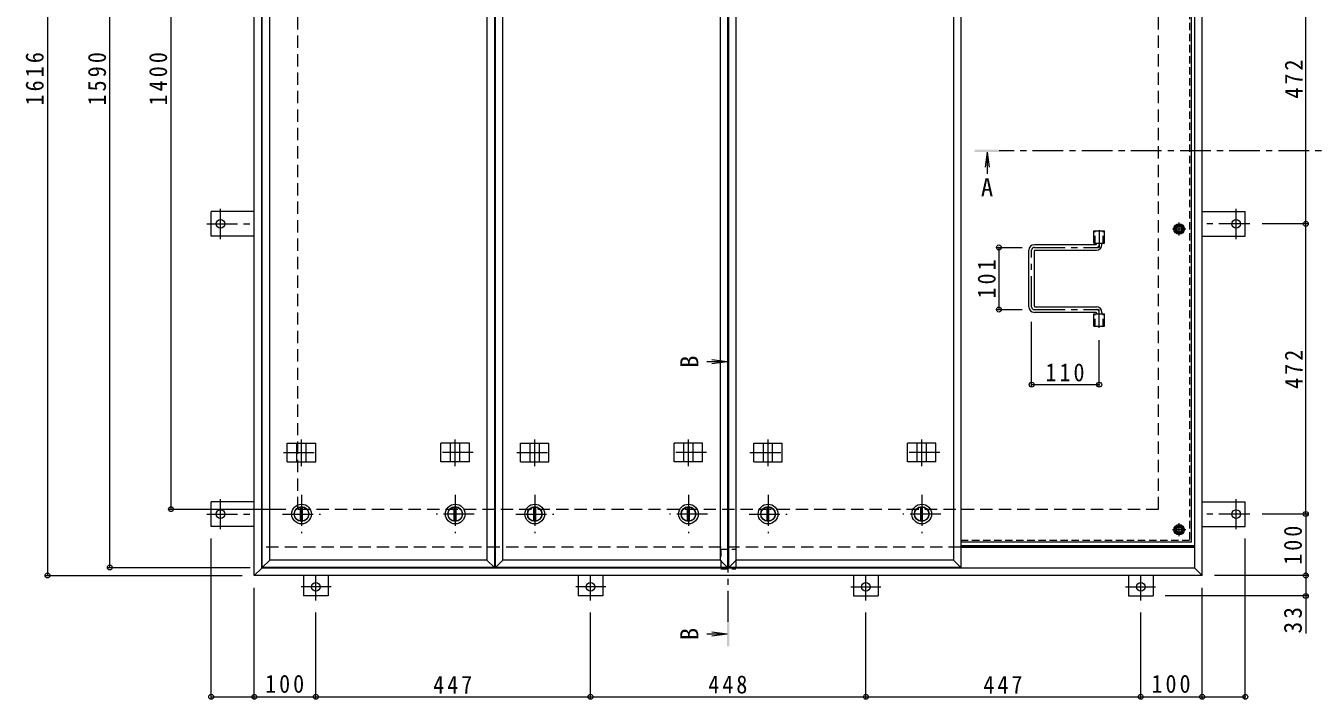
# Model space of a CAD drawing. Units: millimetres at full size, sheet at 1:10. Extents: x -2620 to 2706, y -1962 to 1715.
# Drawn here: x -2601 to -506, y -476 to 619 of the extents above; entities that cross this region are included whole.
import ezdxf
from ezdxf.enums import TextEntityAlignment as Align

# ---------------------------------------------------------------- set-up
doc = ezdxf.new("R2010")
doc.units = ezdxf.units.MM
doc.header["$LTSCALE"] = 10
doc.header["$PDMODE"] = 32
doc.header["$PDSIZE"] = 8
for name, pattern in [('CHAIN1', [8, 5, -1, 1, -1]), ('DASHED1', [1.8, 1.2, -0.6]), ('DASHED2', [3, 2, -1])]:
    doc.linetypes.add(name, pattern=pattern)
for name, color, linetype, lineweight in [('0-1_躯体', 2, 'Continuous', 9), ('0-2_仕上', 3, 'Continuous', 9), ('0-3_建具', 4, 'Continuous', 9), ('0-5_寸法', 2, 'DASHED1', 9), ('0-6_ハッチ', 6, 'Continuous', 9), ('0-7', 5, 'Continuous', 5), ('0-A', 3, 'CHAIN1', 9), ('0-B', 2, 'Continuous', 9), ('0-C', 2, 'Continuous', 9), ('0-E', 3, 'Continuous', 9), ('0-F', 7, 'Continuous', 9)]:
    doc.layers.add(name, color=color, linetype=linetype, lineweight=lineweight)
doc.styles.add('ＭＳ ゴシック', font='')
doc.styles.get('ＭＳ ゴシック').set_extended_font_data('MS Gothic')

msp = doc.modelspace()

# ---------------------------------------------------------------- linework, layer by layer
at = {"layer": '0-1_躯体', "linetype": 'DASHED2'}
for p, q in [((-2158.08, -166.56), (-2158.08, 1233.44)), ((-758.08, -166.56), (-758.08, 1233.44)), ((-2158.08, -166.56), (-758.08, -166.56)), ((-1079.58, -228.56), (-2217.08, -228.56))]:
    msp.add_line(p, q, dxfattribs=at)
at = {"layer": '0-1_躯体'}
msp.add_line((-699.08, -228.56), (-1079.58, -228.56), dxfattribs=at)
at = {"layer": '0-2_仕上'}
for p, q in [((-2216.08, -261.56), (-2216.08, 1328.44)), ((-1838.58, 1328.44), (-1838.58, -261.56)), ((-1836.58, -261.56), (-1836.58, 1328.44)), ((-1459.08, 1328.44), (-1459.08, -261.56)), ((-1457.08, -261.56), (-1457.08, 1328.44)), ((-1079.58, 1328.44), (-1079.58, -261.56)), ((-2204.08, -249.56), (-2204.08, 1316.44)), ((-1850.58, 1316.44), (-1850.58, -249.56)), ((-1824.58, -249.56), (-1824.58, 1316.44)), ((-1471.08, 1316.44), (-1471.08, -249.56)), ((-1445.08, -249.56), (-1445.08, 1316.44)), ((-1091.58, 1316.44), (-1091.58, -249.56)), ((-863.23, 265.94), (-863.23, 285.94)), ((-863.23, 285.94), (-845.93, 285.94)), ((-845.93, 265.94), (-845.93, 285.94)), ((-863.23, 265.94), (-845.93, 265.94)), ((-845.93, 130.94), (-845.93, 150.94)), ((-863.23, 130.94), (-845.93, 130.94)), ((-2216.08, -261.56), (-2204.08, -249.56)), ((-1850.58, -249.56), (-2204.08, -249.56)), ((-1838.58, -261.56), (-1850.58, -249.56)), ((-1836.58, -261.56), (-1824.58, -249.56)), ((-1471.08, -249.56), (-1824.58, -249.56)), ((-1459.08, -261.56), (-1471.08, -249.56)), ((-1457.08, -261.56), (-1445.08, -249.56)), ((-1091.58, -249.56), (-1445.08, -249.56)), ((-1079.58, -261.56), (-1091.58, -249.56)), ((-1838.58, -261.56), (-2216.08, -261.56)), ((-1459.08, -261.56), (-1836.58, -261.56)), ((-1079.58, -261.56), (-1457.08, -261.56))]:
    msp.add_line(p, q, dxfattribs=at)
at = {"layer": '0-2_仕上', "color": 4}
for p, q in [((-1037.08, 414.02), (-1040.34, 389.24)), ((-1037.08, 414.02), (-1037.08, 378.42)), ((-1037.08, 414.02), (-1033.82, 389.24)), ((-1460.08, 73.2), (-1492.85, 73.2)), ((-1460.08, 73.2), (-1484.87, 76.46)), ((-1460.08, 73.2), (-1484.87, 69.94)), ((-1460.08, -369.66), (-1492.85, -369.66)), ((-1460.08, -369.66), (-1484.87, -366.4)), ((-1460.08, -369.66), (-1484.87, -372.92))]:
    msp.add_line(p, q, dxfattribs=at)
at = {"layer": '0-2_仕上', "color": 4, "linetype": 'CHAIN1'}
for p, q in [((-433.02, 416.02), (-1017.08, 416.02)), ((-1458.08, -349.66), (-1458.08, 53.2))]:
    msp.add_line(p, q, dxfattribs=at)
at = {"layer": '0-2_仕上', "linetype": 'DASHED1'}
for p, q in [((-860.93, 265.94), (-860.93, 285.94)), ((-848.23, 265.94), (-848.23, 285.94)), ((-860.93, 130.94), (-860.93, 150.94)), ((-848.23, 130.94), (-848.23, 150.94))]:
    msp.add_line(p, q, dxfattribs=at)
at = {"layer": '0-2_仕上'}
msp.add_lwpolyline([(-863.23, 130.94), (-863.23, 150.94), (-845.93, 150.94)], dxfattribs=at)
at = {"layer": '0-2_仕上', "color": 4}
for points in [[(-1057.08, 414.02), (-1057.08, 418.02), (-1017.08, 414.02), (-1017.08, 418.02)], [(-1456.08, 93.2), (-1460.08, 93.2), (-1456.08, 53.2), (-1460.08, 53.2)], [(-1460.08, -389.66), (-1456.08, -389.66), (-1460.08, -349.66), (-1456.08, -349.66)]]:
    msp.add_solid(points, dxfattribs=at)
at = {"layer": '0-3_建具', "color": 2}
for p, q in [((-2229.08, -274.56), (-2229.08, 1341.44)), ((-687.08, -274.56), (-687.08, 1341.44)), ((-2217.08, -262.56), (-2217.08, 1329.44)), ((-699.08, -262.56), (-699.08, 1329.44)), ((-699.08, -228.56), (-1079.58, -228.56)), ((-2229.08, -274.56), (-2217.08, -262.56)), ((-699.08, -262.56), (-2217.08, -262.56)), ((-687.08, -274.56), (-699.08, -262.56)), ((-687.08, -274.56), (-2229.08, -274.56))]:
    msp.add_line(p, q, dxfattribs=at)
at = {"layer": '0-3_建具'}
for p, q in [((-2175.42, -59.56), (-2129.24, -59.56)), ((-2175.42, -89.56), (-2175.42, -59.56)), ((-2159.83, -89.56), (-2159.83, -59.56)), ((-2144.83, -89.56), (-2144.83, -59.56)), ((-2129.24, -89.56), (-2129.24, -59.56)), ((-1925.42, -89.56), (-1925.42, -59.56)), ((-1879.24, -59.56), (-1925.42, -59.56)), ((-1909.83, -89.56), (-1909.83, -59.56)), ((-1894.83, -89.56), (-1894.83, -59.56)), ((-1879.24, -89.56), (-1879.24, -59.56)), ((-1795.92, -59.56), (-1749.74, -59.56)), ((-1795.92, -89.56), (-1795.92, -59.56)), ((-1780.33, -89.56), (-1780.33, -59.56)), ((-1765.33, -89.56), (-1765.33, -59.56)), ((-1749.74, -89.56), (-1749.74, -59.56)), ((-1545.92, -89.56), (-1545.92, -59.56)), ((-1499.74, -59.56), (-1545.92, -59.56)), ((-1530.33, -89.56), (-1530.33, -59.56)), ((-1515.33, -89.56), (-1515.33, -59.56)), ((-1499.74, -89.56), (-1499.74, -59.56)), ((-1416.42, -59.56), (-1370.24, -59.56)), ((-1416.42, -89.56), (-1416.42, -59.56)), ((-1400.83, -89.56), (-1400.83, -59.56)), ((-1385.83, -89.56), (-1385.83, -59.56)), ((-1370.24, -89.56), (-1370.24, -59.56)), ((-1166.42, -89.56), (-1166.42, -59.56)), ((-1120.24, -59.56), (-1166.42, -59.56)), ((-1150.83, -89.56), (-1150.83, -59.56)), ((-1135.83, -89.56), (-1135.83, -59.56)), ((-1120.24, -89.56), (-1120.24, -59.56)), ((-2175.42, -89.56), (-2129.24, -89.56)), ((-1879.24, -89.56), (-1925.42, -89.56)), ((-1795.92, -89.56), (-1749.74, -89.56)), ((-1499.74, -89.56), (-1545.92, -89.56)), ((-1416.42, -89.56), (-1370.24, -89.56)), ((-1120.24, -89.56), (-1166.42, -89.56))]:
    msp.add_line(p, q, dxfattribs=at)
at = {"layer": '0-3_建具', "linetype": 'CHAIN1'}
for p, q in [((-2152.33, -96.68), (-2152.33, -53.44)), ((-1902.33, -96.68), (-1902.33, -53.44)), ((-1772.83, -96.68), (-1772.83, -53.44)), ((-1522.83, -96.68), (-1522.83, -53.44)), ((-1393.33, -96.68), (-1393.33, -53.44)), ((-1143.33, -96.68), (-1143.33, -53.44)), ((-2181.74, -74.56), (-2122.92, -74.56)), ((-1872.92, -74.56), (-1931.74, -74.56)), ((-1802.24, -74.56), (-1743.42, -74.56)), ((-1493.42, -74.56), (-1552.24, -74.56)), ((-1422.74, -74.56), (-1363.92, -74.56)), ((-1113.92, -74.56), (-1172.74, -74.56))]:
    msp.add_line(p, q, dxfattribs=at)
at = {"layer": '0-5_寸法', "color": 7}
for points in [[(-1470.38, -231.76), (-1445.78, -231.76), (-1445.78, -263.76)], [(-1470.38, -231.76), (-1470.38, -263.76), (-1445.78, -263.76)]]:
    msp.add_lwpolyline(points, dxfattribs=at)
at = {"layer": '0-6_ハッチ', "linetype": 'CHAIN1'}
for p, q in [((-854.58, 287.32), (-854.58, 258.94)), ((-964.58, 162.45), (-964.58, 254.43)), ((-960.07, 258.94), (-854.58, 258.94)), ((-960.07, 157.94), (-854.58, 157.94)), ((-854.58, 128.05), (-854.58, 157.94))]:
    msp.add_line(p, q, dxfattribs=at)
at = {"layer": '0-6_ハッチ'}
for p, q in [((-969.08, 162.44), (-969.08, 254.44)), ((-860.08, 263.44), (-960.08, 263.44)), ((-960.08, 163.44), (-960.08, 253.44)), ((-959.08, 254.44), (-859.08, 254.44)), ((-859.08, 264.44), (-859.08, 265.94)), ((-850.08, 263.44), (-850.08, 265.94)), ((-860.08, 153.44), (-960.08, 153.44)), ((-959.08, 162.44), (-859.08, 162.44)), ((-859.08, 152.44), (-859.08, 150.94)), ((-850.08, 153.44), (-850.08, 150.94)), ((-1079.58, -225.56), (-699.08, -225.56)), ((-1079.58, -228.56), (-699.08, -228.56))]:
    msp.add_line(p, q, dxfattribs=at)
for centre, radius, start, end in [((-960.08, 254.44), 9, 90, 180), ((-959.08, 253.44), 1, 90, 180), ((-860.08, 264.44), 1, 270, 0), ((-859.08, 263.44), 9, 270, 0), ((-960.08, 162.44), 9, 180, 270), ((-959.08, 163.44), 1, 180, 270), ((-860.08, 152.44), 1, 0, 90), ((-859.08, 153.44), 9, 0, 90)]:
    msp.add_arc(centre, radius, start, end, dxfattribs=at)
at = {"layer": '0-6_ハッチ', "linetype": 'CHAIN1'}
for centre, radius, start, end in [((-960.07, 254.43), 4.51, 90, 180), ((-859.08, 263.44), 4.5, 270.29569, 0), ((-960.07, 162.45), 4.51, 180, 270), ((-859.08, 153.44), 4.5, 0, 89.70431)]:
    msp.add_arc(centre, radius, start, end, dxfattribs=at)
at = {"layer": '0-7'}
for centre, radius in [((-724.58, 288.94), 5), ((-724.58, 288.94), 4.19), ((-724.58, -200.06), 5), ((-724.58, -200.06), 4.19)]:
    msp.add_circle(centre, radius, dxfattribs=at)
at = {"layer": '0-A', "linetype": 'DASHED1'}
for p in [(-707.78, 732.19), (-1079.58, -216.86)]:
    msp.add_line(p, (-707.78, -216.86), dxfattribs=at)
at = {"layer": '0-A', "linetype": 'Continuous'}
for q in [(-704.58, 730.95), (-1079.58, -220.06)]:
    msp.add_line((-704.58, -220.06), q, dxfattribs=at)
at = {"layer": '0-A'}
for p, q in [((-724.58, 278.26), (-724.58, 299.62)), ((-713.9, 288.94), (-735.26, 288.94)), ((-713.9, -200.06), (-735.26, -200.06)), ((-724.58, -210.74), (-724.58, -189.38))]:
    msp.add_line(p, q, dxfattribs=at)
at = {"layer": '0-B'}
for p, q in [((-732.08, 288.94), (-728.33, 295.44)), ((-728.33, 295.44), (-720.83, 295.44)), ((-717.08, 288.94), (-720.83, 295.44)), ((-717.08, 288.94), (-720.83, 282.44)), ((-732.08, -200.06), (-728.33, -193.56)), ((-728.33, -193.56), (-720.83, -193.56)), ((-717.08, -200.06), (-720.83, -193.56)), ((-717.08, -200.06), (-720.83, -206.56))]:
    msp.add_line(p, q, dxfattribs=at)
for points in [[(-732.08, 288.94), (-728.33, 282.44), (-720.83, 282.44)], [(-732.08, -200.06), (-728.33, -206.56), (-720.83, -206.56)]]:
    msp.add_lwpolyline(points, dxfattribs=at)
for centre, radius in [((-724.58, 288.94), 8.5), ((-724.58, 288.94), 6.5), ((-724.58, -200.06), 8.5), ((-724.58, -200.06), 6.5)]:
    msp.add_circle(centre, radius, dxfattribs=at)
at = {"layer": '0-C', "linetype": 'CHAIN1'}
for p, q in [((-2152.33, -143.56), (-2152.33, -205.56)), ((-1902.33, -143.56), (-1902.33, -205.56)), ((-1772.83, -143.56), (-1772.83, -205.56)), ((-1522.83, -143.56), (-1522.83, -205.56)), ((-1393.33, -143.56), (-1393.33, -205.56)), ((-1143.33, -143.56), (-1143.33, -205.56)), ((-2183.33, -174.56), (-2121.33, -174.56)), ((-1871.33, -174.56), (-1933.33, -174.56)), ((-1803.83, -174.56), (-1741.83, -174.56)), ((-1491.83, -174.56), (-1553.83, -174.56)), ((-1424.33, -174.56), (-1362.33, -174.56)), ((-1112.33, -174.56), (-1174.33, -174.56))]:
    msp.add_line(p, q, dxfattribs=at)
at = {"layer": '0-C'}
for p, q in [((-2153.83, -185.96), (-2153.83, -163.16)), ((-2150.83, -185.96), (-2150.83, -163.16)), ((-1903.83, -185.96), (-1903.83, -163.16)), ((-1900.83, -185.96), (-1900.83, -163.16)), ((-1774.33, -185.96), (-1774.33, -163.16)), ((-1771.33, -185.96), (-1771.33, -163.16)), ((-1524.33, -185.96), (-1524.33, -163.16)), ((-1521.33, -185.96), (-1521.33, -163.16)), ((-1394.83, -185.96), (-1394.83, -163.16)), ((-1391.83, -185.96), (-1391.83, -163.16)), ((-1144.83, -185.96), (-1144.83, -163.16)), ((-1141.83, -185.96), (-1141.83, -163.16))]:
    msp.add_line(p, q, dxfattribs=at)
for centre, radius in [((-2152.33, -174.56), 16), ((-2152.33, -174.56), 12), ((-2152.33, -174.56), 11.5), ((-1902.33, -174.56), 16), ((-1902.33, -174.56), 12), ((-1902.33, -174.56), 11.5), ((-1772.83, -174.56), 16), ((-1772.83, -174.56), 12), ((-1772.83, -174.56), 11.5), ((-1522.83, -174.56), 16), ((-1522.83, -174.56), 12), ((-1522.83, -174.56), 11.5), ((-1393.33, -174.56), 16), ((-1393.33, -174.56), 12), ((-1393.33, -174.56), 11.5), ((-1143.33, -174.56), 16), ((-1143.33, -174.56), 12), ((-1143.33, -174.56), 11.5)]:
    msp.add_circle(centre, radius, dxfattribs=at)
at = {"layer": '0-E'}
for p, q in [((-2299.28, 277.44), (-2299.28, 317.44)), ((-2229.08, 317.44), (-2299.28, 317.44)), ((-687.08, 317.44), (-616.88, 317.44)), ((-616.88, 277.44), (-616.88, 317.44)), ((-2229.08, 277.44), (-2299.28, 277.44)), ((-687.08, 277.44), (-616.88, 277.44)), ((-2299.28, -194.56), (-2299.28, -154.56)), ((-2229.08, -154.56), (-2299.28, -154.56)), ((-687.08, -154.56), (-616.88, -154.56)), ((-616.88, -194.56), (-616.88, -154.56)), ((-2229.08, -194.56), (-2299.28, -194.56)), ((-687.08, -194.56), (-616.88, -194.56)), ((-2149.08, -274.56), (-2149.08, -307.76)), ((-2109.08, -274.56), (-2109.08, -307.76)), ((-1702.08, -274.56), (-1702.08, -307.76)), ((-1662.08, -274.56), (-1662.08, -307.76)), ((-1254.08, -274.56), (-1254.08, -307.76)), ((-1214.08, -274.56), (-1214.08, -307.76)), ((-807.08, -274.56), (-807.08, -307.76)), ((-767.08, -274.56), (-767.08, -307.76)), ((-2109.08, -307.76), (-2149.08, -307.76)), ((-1662.08, -307.76), (-1702.08, -307.76)), ((-1254.08, -307.76), (-1214.08, -307.76)), ((-807.08, -307.76), (-767.08, -307.76))]:
    msp.add_line(p, q, dxfattribs=at)
at = {"layer": '0-E', "linetype": 'CHAIN1'}
for p, q in [((-2284.28, 272.6), (-2284.28, 321.49)), ((-631.88, 272.6), (-631.88, 321.49)), ((-2306.44, 297.44), (-2229.08, 297.44)), ((-609.72, 297.44), (-687.08, 297.44)), ((-2284.28, -199.4), (-2284.28, -150.51)), ((-631.88, -199.4), (-631.88, -150.51)), ((-2306.44, -174.56), (-2229.08, -174.56)), ((-609.72, -174.56), (-687.08, -174.56)), ((-2104.24, -292.76), (-2153.13, -292.76)), ((-2129.08, -314.92), (-2129.08, -274.76)), ((-1657.24, -292.76), (-1706.13, -292.76)), ((-1682.08, -314.92), (-1682.08, -274.76)), ((-1258.92, -292.76), (-1210.03, -292.76)), ((-1234.08, -314.92), (-1234.08, -274.76)), ((-811.92, -292.76), (-763.03, -292.76)), ((-787.08, -314.92), (-787.08, -274.76))]:
    msp.add_line(p, q, dxfattribs=at)
at = {"layer": '0-E'}
for centre in [(-2284.28, 297.44), (-631.88, 297.44), (-2284.28, -174.56), (-631.88, -174.56), (-2129.08, -292.76), (-1682.08, -292.76), (-1234.08, -292.76), (-787.08, -292.76)]:
    msp.add_circle(centre, 7, dxfattribs=at)
at = {"layer": '0-F'}
for p, q in [((-2565.49, 1341.44), (-2565.49, -274.56)), ((-2464.04, -261.56), (-2464.04, 1328.44)), ((-2364.59, -166.56), (-2364.59, 1233.44)), ((-518.56, 297.44), (-518.56, 769.44)), ((-515.56, 297.44), (-589.72, 297.44)), ((-518.56, -174.56), (-518.56, 297.44)), ((-1020.72, 258.94), (-980.07, 258.94)), ((-1017.72, 258.94), (-1017.72, 157.94)), ((-1020.72, 157.94), (-980.07, 157.94)), ((-964.58, 32.79), (-964.58, 137.94)), ((-854.58, 32.79), (-854.58, 108.05)), ((-854.58, 35.79), (-964.58, 35.79)), ((-2367.59, -166.56), (-2178.08, -166.56)), ((-515.56, -174.56), (-589.72, -174.56)), ((-518.56, -174.56), (-518.56, -274.56)), ((-2299.28, -474.73), (-2299.28, -214.56)), ((-616.88, -474.73), (-616.88, -214.56)), ((-2467.04, -261.56), (-2236.08, -261.56)), ((-2568.49, -274.56), (-2249.08, -274.56)), ((-515.56, -274.56), (-667.08, -274.56)), ((-518.56, -274.56), (-518.56, -307.76)), ((-2229.08, -474.73), (-2229.08, -294.56)), ((-515.56, -307.76), (-747.08, -307.76)), ((-687.08, -474.73), (-687.08, -294.56)), ((-518.56, -307.76), (-518.56, -368.77)), ((-2129.08, -474.73), (-2129.08, -334.92)), ((-1682.08, -474.73), (-1682.08, -334.92)), ((-1234.08, -474.73), (-1234.08, -334.92)), ((-787.08, -474.73), (-787.08, -334.92)), ((-2299.28, -471.73), (-2229.08, -471.73)), ((-2229.08, -471.73), (-2129.08, -471.73)), ((-2129.08, -471.73), (-1682.08, -471.73)), ((-1682.08, -471.73), (-1234.08, -471.73)), ((-1234.08, -471.73), (-787.08, -471.73)), ((-787.08, -471.73), (-687.08, -471.73)), ((-687.08, -471.73), (-616.88, -471.73))]:
    msp.add_line(p, q, dxfattribs=at)
for p in [(-518.56, 297.44), (-1017.72, 258.94), (-1017.72, 157.94), (-964.58, 35.79), (-854.58, 35.79), (-2364.59, -166.56), (-518.56, -174.56), (-2565.49, -274.56), (-2464.04, -261.56), (-518.56, -274.56), (-518.56, -307.76), (-2299.28, -471.73), (-2229.08, -471.73), (-2129.08, -471.73), (-1682.08, -471.73), (-1234.08, -471.73), (-787.08, -471.73), (-687.08, -471.73), (-616.88, -471.73)]:
    msp.add_point(p, dxfattribs=at)

# ---------------------------------------------------------------- texts
at = {"layer": '0-5_寸法', "style": 'ＭＳ ゴシック'}
msp.add_text('A', height=29.33, dxfattribs=at).set_placement((-1047.08, 333.33), align=Align.BOTTOM_LEFT)
for p in [(-1497.95, 63.2), (-1497.95, -379.66)]:
    msp.add_text('B', height=29.33, rotation=90, dxfattribs=at).set_placement(p, align=Align.BOTTOM_LEFT)
at = {"layer": '0-F', "color": 2, "char_height": 29.33, "attachment_point": 7, "rotation": 90, "style": 'ＭＳ ゴシック'}
for s, insert in [('\\T1.28;\\W0.9;1616', (-2571.49, 489.69)), ('\\T1.28;\\W0.9;1590', (-2470.04, 489.69)), ('\\T1.28;\\W0.9;1400', (-2370.59, 489.69)), ('\\T1.27;\\W0.9;472', (-523.56, 500.94)), ('\\T1.27;\\W0.9;101', (-1022.72, 175.94)), ('\\T1.27;\\W0.9;472', (-523.56, 28.94)), ('\\T1.27;\\W0.9;100', (-524.56, -257.06)), ('\\T1.27;\\W0.95;33', (-524.56, -368.77))]:
    msp.add_mtext(s, dxfattribs=dict(at, insert=insert))
at = {"layer": '0-F', "color": 2, "char_height": 29.33, "attachment_point": 7, "style": 'ＭＳ ゴシック'}
for s, insert in [('\\T1.27;\\W0.9;110', (-942.08, 40.79)), ('\\T1.27;\\W0.9;100', (-2211.58, -465.73)), ('\\T1.27;\\W0.9;447', (-1938.08, -466.73)), ('\\T1.27;\\W0.9;448', (-1490.58, -466.73)), ('\\T1.27;\\W0.9;447', (-1043.08, -466.73)), ('\\T1.27;\\W0.9;100', (-769.58, -465.73))]:
    msp.add_mtext(s, dxfattribs=dict(at, insert=insert))

doc.saveas('drawing.dxf')
